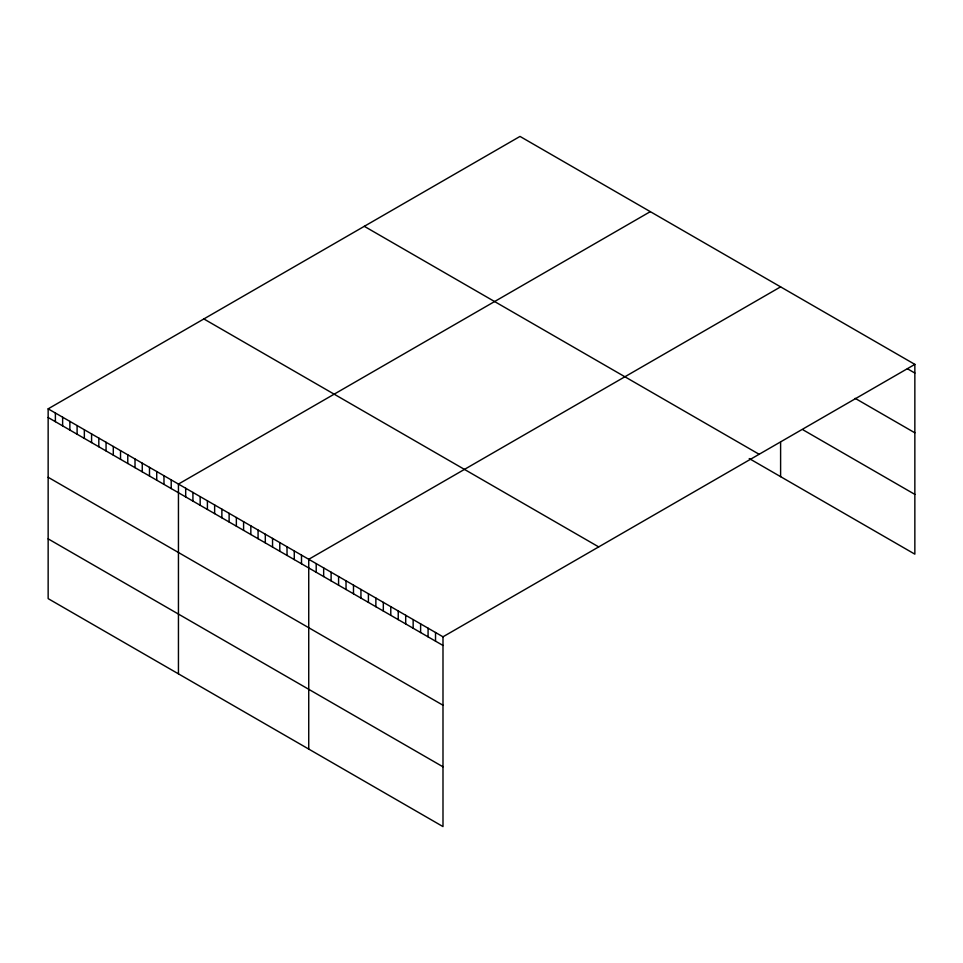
<?xml version="1.0" encoding="UTF-8"?>
<svg xmlns="http://www.w3.org/2000/svg" width="963" height="963" viewBox="0 0 963 963"><rect width="100%" height="100%" fill="white"/><g stroke="black" fill="none" stroke-linecap="round" stroke-linejoin="round"><path stroke-width="1.44" d="M48.15 408.842L442.992 636.808L442.992 826.579L48.15 598.625L48.15 408.842L520.008 136.421L914.85 364.375L914.85 554.158L749.238 458.544M650.314 211.643L178.444 484.076L178.444 673.847M780.608 286.866L308.738 559.298L308.738 749.082M442.992 636.808L914.85 364.375M907.387 368.733L914.85 373.042M855.18 398.357L914.85 432.808M802.973 429.799L914.85 494.392M364.303 226.317L759.133 454.271M203.867 318.946L598.697 546.9M48.15 417.509L442.992 645.463M48.15 477.275L442.992 705.229M48.15 538.859L442.992 766.813M780.608 442.499L780.608 476.649M435.529 632.498L435.529 641.165M428.078 628.189L428.078 636.856M420.614 623.88L420.614 632.547M413.151 619.582L413.151 628.249M405.7 615.273L405.7 623.94M398.237 610.963L398.237 619.63M390.785 606.666L390.785 615.321M383.322 602.356L383.322 611.024M375.871 598.047L375.871 606.714M368.408 593.738L368.408 602.405M360.944 589.44L360.944 598.107M353.493 585.131L353.493 593.798M346.03 580.821L346.03 589.488M338.579 576.524L338.579 585.179M331.116 572.215L331.116 580.882M323.664 567.905L323.664 576.572M316.201 563.608L316.201 572.263M301.503 555.121L301.503 563.776M294.269 550.932L294.269 559.599M287.022 546.755L287.022 555.422M279.788 542.578L279.788 551.245M272.553 538.401L272.553 547.068M265.307 534.224L265.307 542.891M258.072 530.047L258.072 538.702M250.837 525.858L250.837 534.525M243.591 521.681L243.591 530.348M236.356 517.504L236.356 526.171M229.122 513.327L229.122 521.994M221.875 509.15L221.875 517.805M214.641 504.961L214.641 513.628M207.406 500.784L207.406 509.451M200.16 496.607L200.16 505.274M192.925 492.43L192.925 501.097M185.69 488.253L185.69 496.908M171.209 479.887L171.209 488.554M163.975 475.71L163.975 484.377M156.728 471.533L156.728 480.2M149.494 467.356L149.494 476.023M142.259 463.179L142.259 471.834M135.013 458.99L135.013 467.657M127.778 454.813L127.778 463.48M120.531 450.636L120.531 459.303M113.297 446.459L113.297 455.126M106.062 442.282L106.062 450.937M98.816 438.105L98.816 446.76M91.581 433.916L91.581 442.583M84.347 429.739L84.347 438.406M77.1 425.562L77.1 434.229M69.866 421.385L69.866 430.052M62.631 417.208L62.631 425.863M55.385 413.019L55.385 421.686"/></g></svg>
